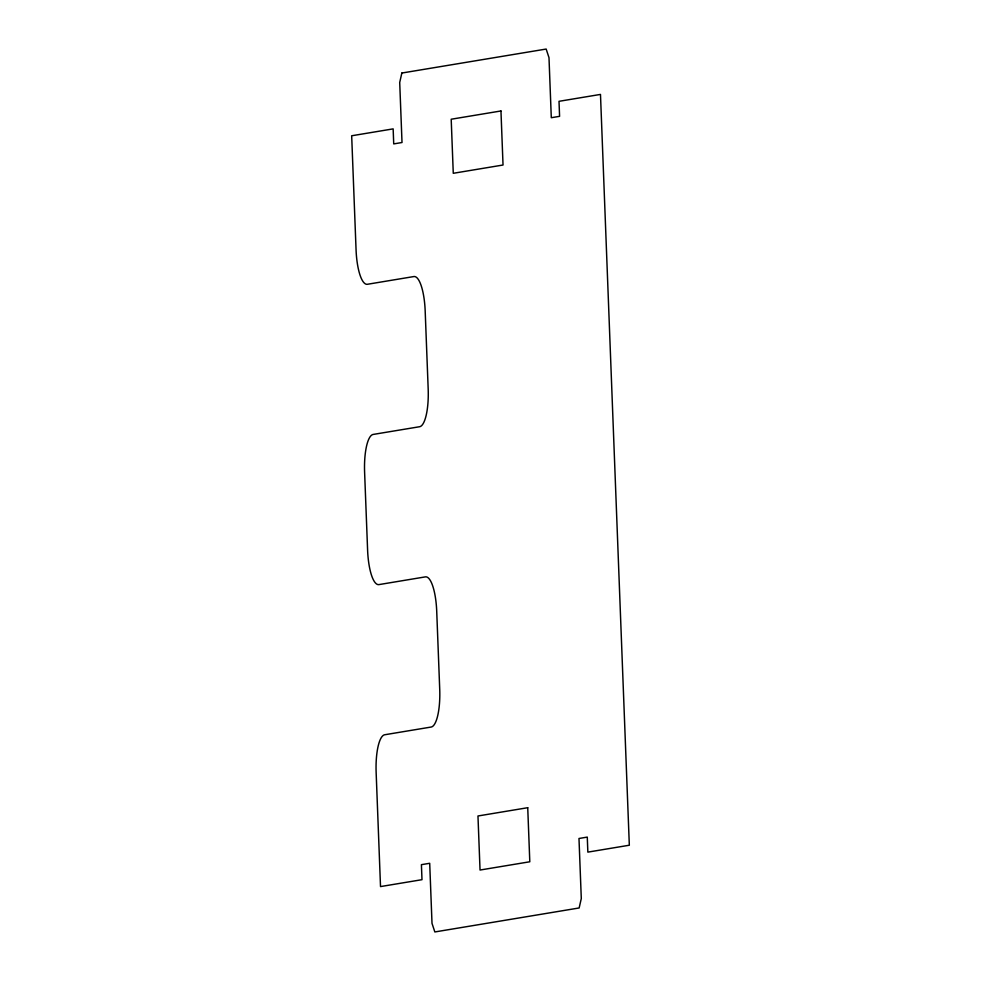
<?xml version="1.0" encoding="UTF-8"?>
<svg xmlns="http://www.w3.org/2000/svg" width="981" height="981" viewBox="0 0 981 981"><rect width="100%" height="100%" fill="white"/><g stroke="black" fill="none" stroke-linecap="round" stroke-linejoin="round"><path stroke-width="1.47" d="M401.854 73.035L399.708 82.453L402.014 142.515L393.724 143.9L393.148 128.879L351.676 135.77L356.066 249.897A36.089 10.006 88.4 0 0 367.397 284.282L413.847 276.556A36.089 10.006 88.4 0 1 425.178 310.94L428.182 389.028A36.089 10.006 88.4 0 1 419.61 426.723L373.172 434.436A36.089 10.006 88.4 0 0 364.601 472.131L367.605 550.218A36.089 10.006 88.4 0 0 378.936 584.602L425.374 576.877A36.089 10.006 88.4 0 1 436.717 611.273L439.721 689.349A36.089 10.006 88.4 0 1 431.15 727.044L384.711 734.757A36.089 10.006 88.4 0 0 376.14 772.452L380.518 886.579L421.989 879.687L421.413 864.666L429.703 863.292L432.008 923.354L434.841 931.95L579.146 907.965L581.292 898.547L578.986 838.485L587.276 837.1L587.852 852.121L629.324 845.23L600.482 94.421L559.011 101.313L559.587 116.334L551.297 117.708L548.992 57.646L546.159 49.05L401.854 73.035M500.96 110.963L451.199 119.228L453.271 173.294L503.032 165.016L500.96 110.963M527.729 807.706L477.968 815.984L480.04 870.037L529.801 861.772L527.729 807.706"/></g></svg>
